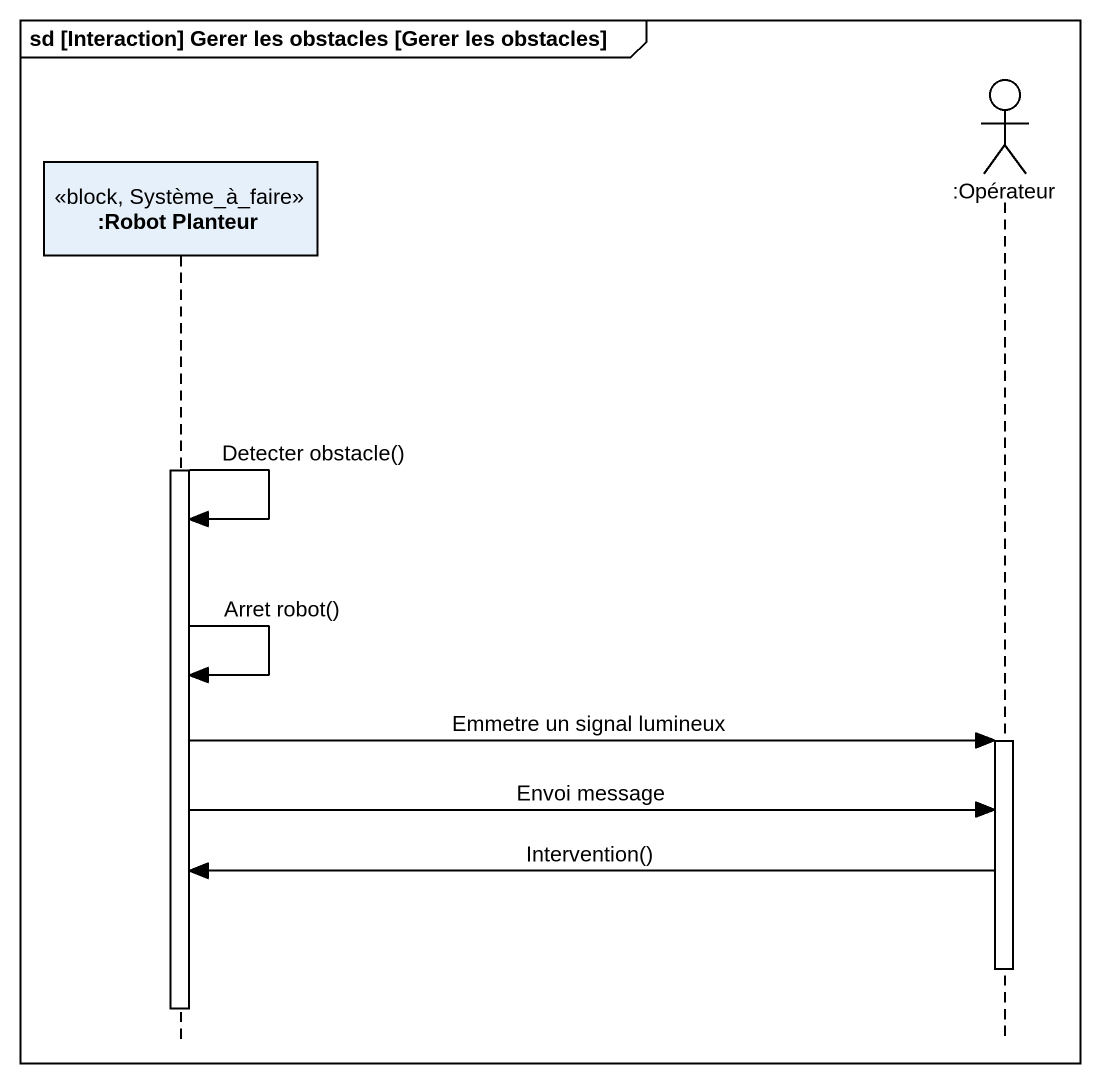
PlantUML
@startuml
mainframe sd [Interaction] Gerer les obstacles [Gerer les obstacles]
hide footbox
participant ":Robot Planteur" as Robot_Planteur <<block, Système_à_faire>>
actor ":Opérateur" as Opérateur

activate Robot_Planteur
Robot_Planteur -> Robot_Planteur : Detecter obstacle()
Robot_Planteur -> Robot_Planteur : Arret robot()
Robot_Planteur -> Opérateur : Emmetre un signal lumineux
activate Opérateur
Robot_Planteur -> Opérateur : Envoi message
Opérateur -> Robot_Planteur : Intervention()
deactivate Opérateur
deactivate Robot_Planteur
@enduml
